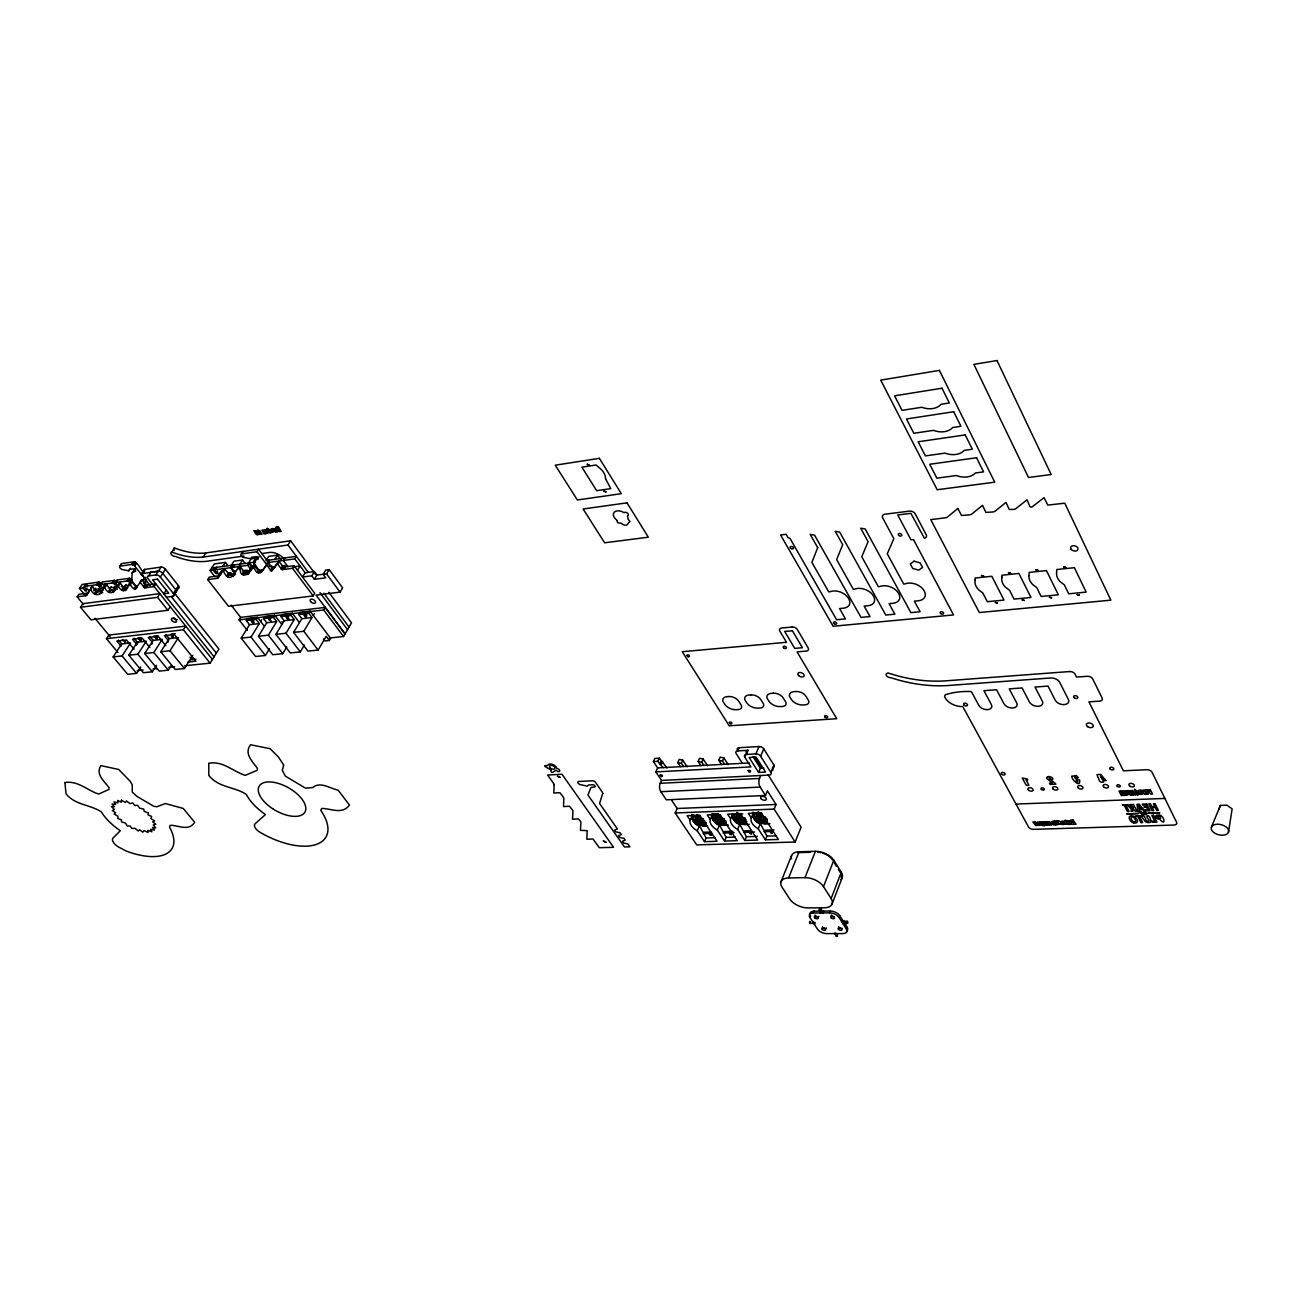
<?xml version="1.0" encoding="UTF-8"?>
<svg xmlns="http://www.w3.org/2000/svg" width="1297" height="1297" viewBox="0 0 1297 1297"><rect width="100%" height="100%" fill="white"/><g stroke="black" fill="none" stroke-linecap="round" stroke-linejoin="round"><path stroke-width="1.5" d="M143.886 583.731L143.724 577.246L134.077 565.297L131.759 564.487L119.843 566.189A2.626 1.394 33.5 0 0 120.102 568.07A2.626 1.394 33.5 0 0 122.615 569.61L128.776 570.81L130.527 568.216M145.604 584.882L141.957 579.775L140.222 582.385L144.502 587.817L154.116 586.601L155.851 583.958L145.718 584.963L145.621 577.327M251.877 619.95L256.141 619.447L259.335 623.565L249.527 624.7L246.333 620.582L247.63 618.491L251.894 618.004L253.385 619.934C249.413 624.376 257.876 623.565 251.877 619.95L253.174 617.842L257.438 617.34L264.28 626.192M269.338 620.177L270.635 617.923L269.144 615.978L264.831 616.48L263.534 618.588L266.728 622.722L276.65 621.587L273.472 617.437L269.144 617.939L271.041 621.328L267.847 618.085L263.534 618.588M288.534 616.675C282.811 617.956 293.154 622.203 286.669 615.897L287.966 613.773L292.344 613.27L299.169 622.236M697.235 830.81A13.197 7.328 23.5 0 1 690.166 820.255L687.118 815.716L699.683 815.246L717.03 841.283L704.514 841.672L697.235 830.81L699.196 826.335L695.792 823.919A13.343 7.425 23.5 0 1 692.063 818.342L692.128 815.764M305.865 613.838C301.844 618.377 310.469 617.534 304.422 613.838L305.703 611.698L310.129 611.179L330.589 638.335L329.341 640.475L324.899 640.945L323.439 638.999M150.079 585.628L141.503 573.793L158.331 571.215A3.567 1.913 33.1 0 1 162.774 573.371L175.825 589.795A3.534 1.897 32.8 0 1 175.63 592.534L175.403 592.583M719.251 825.638L715.831 823.206A13.44 7.506 23.2 0 1 712.118 817.58L712.231 815.002M739.566 824.924L736.129 822.476A13.537 7.604 22.8 0 1 732.432 816.834L732.578 814.224M128.776 570.81L129.457 569.432L133.072 568.929A1.767 0.94 33.4 0 1 135.293 569.999A1.767 0.94 33.4 0 1 135.066 571.41L132.245 572.561L131.678 580.699L136.688 586.893M760.139 824.211L756.686 821.747A13.635 7.685 22.5 0 1 753.022 816.056L753.184 813.446M847.622 923.059C838.948 917.952 843.147 925.669 847.622 923.059C848.27 919.087 845.06 923.334 847.525 923.269M257.179 569.27L253.645 564.617L254.147 560.904L257.373 559.347L258.962 556.818M98.831 590.313L100.112 589.097L97.453 592.048M1228.454 832.285A8.917 5.22 14.2 0 0 1217.332 824.227A8.917 5.22 14.2 0 0 1214.008 832.674A8.917 5.22 14.2 0 0 1228.454 832.285L1232.15 808.923L1227.027 805.21L1220.396 805.437L1211.398 827.194M114.574 588.595L115.887 587.379L112.904 590.865M133.931 570.291L135.277 569.01L133.526 571.62M229.342 574.117L230.834 572.836L229.245 575.333M246.625 571.799L249.802 570.275L247.176 574.344C233.265 579.354 246.819 551.436 233.703 575.641A4.248 2.351 32.4 0 1 232.455 576.306C223.262 582.629 224.268 559.623 218.253 577.716A4.231 2.318 32.5 0 1 217.037 578.365L207.698 579.613L228.499 606.283L313.193 595.923L314.733 593.345L294.095 565.735L283.362 567.032L278.839 561.179L271.349 571.118L267.069 565.427L268.155 562.639L261.589 571.928A4.28 2.399 32.1 0 1 260.308 572.593C252.915 575.446 254.552 556.056 248.44 573.679A4.264 2.383 32.2 0 1 247.176 574.344M255.736 558.375L257.292 557.045L255.687 559.574M810.593 922.929C809.701 925.264 808.744 920.465 810.398 921.567M814.629 922.913L813.722 923.351L813.722 921.519M736.696 812.571L738.123 813.543L737.458 812.538M758.956 812.538L757.61 812.587M846.422 929.057L847.103 927.225L844.088 922.507L843.407 924.339L846.422 929.057A7.36 3.923 21.1 0 1 842.92 933.597L826.675 933.597A7.312 3.891 21.4 0 1 817.467 929.122L809.96 917.563L810.674 915.763M842.596 923.042L842.71 920.319M842.012 922.151L838.981 917.401L839.678 915.569A7.377 3.972 21.3 0 0 830.339 911.045L821.893 911.143L821.212 912.893L822.882 911.548L820.288 908.176L818.974 909.732L820.644 909.537L820.288 908.176M1218.888 809.377L1220.396 805.437M832.026 904.139L842.158 877.793M809.96 917.563A7.344 3.94 21.5 0 1 813.349 912.975L829.642 912.861L830.339 911.045M819.947 912.926L820.644 911.11L814.046 911.159A7.344 3.94 21.5 0 0 810.041 913.477M822.995 912.91L823.708 911.094M799.098 851.74L788.592 877.939A14.526 7.895 21.9 0 0 782.091 887.261L789.792 899.064A14.462 7.814 21.8 0 0 808.015 907.916L824.308 907.77A14.543 7.895 21.5 0 0 831.118 898.578L841.299 872.2L833.793 860.235A14.494 8.041 21.5 0 0 815.408 851.318L799.098 851.74A14.397 7.977 21.8 0 0 791.494 858.809M831.118 898.578L823.514 886.629L833.793 860.235M813.349 912.975L814.046 911.159M814.435 924.437L815.132 922.637M788.592 877.939L804.983 877.631L815.408 851.318M671.635 800.281L677.164 808.501L675.17 812.976L696.7 844.882L795.126 842.029L801.108 827.194L768.132 774.909M781.037 881.684L791.575 855.566M765.392 839.84L766.932 836.111L760.399 823.579A13.635 7.685 22.6 0 1 753.444 812.797L751.255 818.002A13.489 7.587 22.5 0 0 758.226 828.783L765.392 839.84L778.378 839.467L761.323 812.879L748.272 813.381L751.255 818.002M755.081 812.668A7.636 4.313 22.6 0 0 753.703 816.121L757.302 820.806L762.604 823.465L765.246 817.094M762.604 823.465L765.976 817.272M763.317 823.644L766.024 818.991M764.03 823.773L766.722 819.072M764.744 823.854L767.402 819.12M765.425 823.903L767.402 820.709M795.126 842.029L774.147 809.085L776.044 804.48L767.419 790.878L765.489 795.499L666.301 799.811L660.822 791.689A5.95 3.307 87.1 0 1 660.222 783.291L661.519 780.437L655.796 771.91L657.644 767.905L653.396 761.566L654.823 758.453L659.346 758.194L667.08 768.002M757.302 820.806L759.961 814.451L758.178 812.571L755.503 818.926M757.87 821.244L759.961 814.451M758.469 821.65L760.528 814.889M759.118 822.039L761.128 815.294M759.766 822.395L761.761 815.683M760.464 822.72L762.425 816.024M758.226 828.783L760.399 823.579M761.161 822.995L764.533 816.883L761.874 823.255M753.703 816.121L755.032 812.943M744.851 840.456L746.407 836.743L739.825 824.292A13.521 7.604 22.8 0 1 732.837 813.592L730.633 818.764A13.392 7.506 22.9 0 0 737.636 829.464L744.851 840.456L757.675 840.083L740.506 813.673L727.617 814.176L730.633 818.764M755.227 818.472L757.853 812.068M755.875 819.412L758.55 813.057M756.313 819.899L758.972 813.527M756.783 820.353L759.442 813.997M733.989 813.754A7.587 4.264 22.9 0 0 733.129 816.899L736.745 821.552L742.711 824.357L745.435 819.736M743.424 824.487L746.115 819.834M744.121 824.568L746.132 821.455M744.802 824.616L746.78 821.455M752.99 812.1L752.373 813.559L761.679 813.219M661.519 780.437L769.218 775.071A3.713 2.156 22.6 0 0 770.856 772.477L773.952 765.117L763.755 748.823A3.729 2.189 22.8 0 0 759.021 746.537L739.112 747.704A3.696 2.156 23.1 0 0 737.345 750.023M737.912 822.379L740.587 816.056L738.009 813.835L735.318 820.158M738.544 822.768L740.587 816.056M739.193 823.125L741.219 816.445M739.89 823.433L741.884 816.802M737.636 829.464L739.825 824.292M765.489 795.499L760.139 787.084A6.128 3.21 87 0 1 759.523 778.427L760.772 775.493M740.587 823.725L743.959 817.645L741.284 823.984M741.997 824.195L745.386 818.034L742.711 824.357M724.553 841.072L717.306 830.145A13.294 7.409 23.2 0 1 710.27 819.509L707.238 814.954L719.965 814.467L737.215 840.683L724.553 841.072L726.125 837.376L719.527 825.005A13.424 7.506 23.2 0 1 712.491 814.37L712.037 813.673L711.405 815.116L720.484 814.775M770.856 772.477L760.626 756.2L763.755 748.823M734.653 819.234L736.647 814.451M734.945 819.672L737.636 813.349M735.739 820.644L738.431 814.321M736.226 821.098L738.917 814.775M736.745 821.552L739.436 815.229M737.312 821.974L739.987 815.651M758.599 772.412L749.163 757.513L756.151 757.124L765.57 772.072L758.599 772.412L760.366 768.294L753.038 756.702M714.177 814.516L712.815 817.645L717.598 823.109L724.439 825.33L725.785 822.185M724.439 825.33L726.433 822.185M655.796 771.91L750.963 766.9L744.737 757.075A3.729 2.172 23 0 1 746.326 754.432L755.875 753.897L759.021 746.537M733.129 816.899L734.475 813.738M718.895 823.838L721.586 817.548L717.079 813.689L714.323 819.931L717.079 813.689M719.559 824.162L721.586 817.548M717.306 830.145L719.527 825.005M720.257 824.438L722.267 817.872M720.954 824.697L723.661 818.407M721.667 824.908L724.375 818.618M722.38 825.07L724.391 820.353M723.077 825.2L725.104 820.482M723.758 825.281L725.785 820.563M714.647 820.417L717.354 814.127M715.02 820.904L717.727 814.613M715.441 821.374L718.165 815.083M715.928 821.828L718.635 815.554M716.447 822.282L719.154 815.991M744.737 757.075L746.521 752.957M716.998 822.703L719.705 816.413M746.326 754.432L748.11 750.298L737.717 750.914A3.713 2.156 23.1 0 0 736.145 753.541L742.387 763.333M717.598 823.109L720.305 816.818M718.23 823.482L720.937 817.207M704.514 841.672L706.103 837.992L699.472 825.703A13.327 7.425 23.5 0 1 692.403 815.148L690.166 820.255M710.27 819.509L712.491 814.37M699.505 824.86L702.228 818.618L697.721 815.375L694.981 821.633L700.185 825.151L707.027 825.962A5.853 3.259 23.5 0 0 707.611 825.913M700.185 825.151L702.909 818.893M700.883 825.395L703.606 819.137M701.58 825.605L703.623 820.92M702.293 825.767L704.336 821.082M702.974 825.897L705.017 821.212M703.655 825.994L705.017 822.865M704.32 826.027L705.681 822.898M704.968 826.027L706.314 822.898M737.717 750.914L739.112 747.704M695.403 822.103L698.143 815.845M724.569 764.29L722.478 761.063L723.872 757.886L720.175 757.124L718.781 760.301L721.472 764.452M695.873 822.557L698.613 816.316M696.392 822.995L699.132 816.753M696.959 823.417L699.683 817.175M697.543 823.822L700.283 817.58M698.175 824.195L700.899 817.953M698.824 824.552L701.564 818.294M694.981 821.633L692.76 818.407L694.138 815.278M694.317 820.709L697.024 814.419M694.608 821.147L697.332 814.905M691.95 814.451L691.317 815.878L700.283 815.537M700.818 765.57L698.126 761.436L699.537 758.291L703.201 759.053L707.546 765.733M703.882 765.408L701.79 762.214L703.201 759.053M680.439 766.673L677.731 762.571L679.158 759.442L682.789 760.188L687.151 766.835M683.47 766.511L681.363 763.333L682.789 760.188M663.302 767.597L659.703 763.982L661.13 760.869M661.275 764.533L662.686 761.42M659.703 763.982L657.919 761.307L659.346 758.194M121.334 586.536L124.382 587.136L125.047 585.79L128.614 585.304A1.751 0.924 33.2 0 1 129.749 585.547M329.487 638.011L343.559 636.503L351.519 622.852L328.838 592.275M304.422 613.838L308.848 613.319L312.026 617.534L301.844 618.701L293.608 632.401L307.924 651.11L318.105 650.073L326.212 636.324L329.341 640.475M247.338 630.423L239.102 619.869L240.642 617.372L325.239 607.401L345.051 633.925L316.03 595.096L340.041 592.145L342.603 587.833L329.179 569.594L325.742 570.048L323.148 574.344L325.725 577.846L314.377 579.289L311.783 575.819L302.541 577.019L305.152 572.755L314.393 571.539L316.971 575.009L326.585 573.906L329.179 569.594M239.102 619.869L323.699 609.979L325.239 607.401M286.669 615.897L291.063 615.394L294.241 619.561L284.189 620.728L275.921 634.346L290.252 652.926L300.32 651.905L304.373 645.063M293.608 632.401L303.806 631.282L312.026 617.534M313.307 615.394L314.328 613.692M266.728 622.722L258.427 636.276L272.792 654.726L282.73 653.704L286.799 646.911M308.848 613.319L310.129 611.179M83.511 604.532L77.155 596.863L85.634 595.728A4.069 2.091 33.6 0 0 86.721 595.112L92.233 586.341L96.61 591.659L101.377 591.286A4.086 2.124 33.5 0 0 102.479 590.654C106.954 573.987 107.213 594.35 114.752 589.487A4.102 2.14 33.4 0 0 115.855 588.854L114.12 591.464A4.102 2.14 33.4 0 1 113.001 592.081C108.689 594.82 101.944 587.33 106.273 584.461M86.721 595.112L92.168 586.39M275.921 634.346L285.989 633.244L294.241 619.561M298.667 614.502L299.947 612.379L304.373 611.86L303.093 613.984L298.667 614.502L301.844 618.701M291.063 615.394L292.344 613.27M314.377 579.289L316.971 575.009M280.995 616.561L285.372 616.043L286.653 613.935L282.292 614.438L280.995 616.561L284.189 620.728M311.783 575.819L314.393 571.539M249.527 624.7L241.21 638.156L255.59 656.493L265.399 655.488L269.484 648.727M258.427 636.276L268.382 635.173L276.65 621.587M92.784 586.601C87.807 589.795 95.394 597.155 99.642 593.864A4.086 2.124 33.5 0 0 100.744 593.248L104.554 587.022M297.467 570.226L300.077 565.946L294.176 566.74M269.144 617.939L270.441 615.832L274.753 615.329L281.611 624.23M273.472 617.437L274.753 615.329M271.867 570.956L277.25 563.741L282.049 569.659L292.522 568.297L294.095 565.735M241.21 638.156L251.034 637.086L259.335 623.565M260.632 621.474L261.654 619.788M267.847 618.085L269.144 615.978M256.141 619.447L257.438 617.34M267.879 564.957A2.707 1.524 32 0 1 267.458 562.622L294.808 558.877L296.381 556.316L266.031 560.596L268.674 556.397L277.493 555.165L281.125 560.012M280.849 568.897L282.503 566.449M246.333 620.582L250.597 620.096L251.894 618.004M282.292 569.659L283.881 567.097M283.816 569.464L285.405 566.902M243.982 556.04L206.466 561.309A64.153 35.684 33.7 0 1 175.144 556.364A2.983 1.637 33.2 0 1 171.415 554.549A2.983 1.637 33.2 0 1 171.836 552.133L177.413 554.046A64.266 35.765 33.8 0 0 203.175 557.062L287.983 545.016L290.625 540.768L315.706 574.571M277.12 563.806L278.742 561.212M277.785 564.033L279.374 561.471M284.854 557.905L283.265 560.466L287.983 566.74M114.12 591.464L119.81 582.58L123.928 587.8L126.652 587.881A4.118 2.172 33.3 0 0 127.787 587.265L126.052 589.859A4.118 2.156 33.3 0 1 124.917 590.492C120.913 591.951 115.757 584.931 119.746 582.629M184.514 665.766L210.114 663.156L218.917 649.035L173.944 592.486M274.867 559.396L277.493 555.165M270.343 570.599L271.932 568.037L268.69 562.93M256.936 572.09L258.525 569.561L254.925 564.454L248.44 573.679M258.379 572.852L259.967 570.307L261.897 570.048A4.28 2.399 32.1 0 0 263.178 569.383M260.308 572.593L261.897 570.048M267.458 562.622L269.046 560.093A2.707 1.524 32.1 0 0 269.144 562.039M261.589 571.928L268.057 562.671M253.191 567.065L254.796 564.519M253.855 567.275L255.46 564.73M126.052 589.859C135.391 571.685 128.435 583.877 137.077 586.439C135.618 593.848 126.911 582.92 131.743 580.975M248.554 563.011L251.196 558.812L258.168 557.856M242.182 574.182L243.69 571.555L240.61 566.757M233.071 571.199L235.065 570.939A2.675 1.492 32.4 0 1 232.503 569.351A2.675 1.492 32.4 0 1 232.374 567.421L247.776 565.314L249.364 562.785L252.899 567.438M257.373 559.347A1.832 1.038 32.3 0 0 257.714 557.856A1.832 1.038 32.3 0 0 255.412 556.753L251.472 557.305L250.629 558.748L244.063 557.515A2.707 1.524 32.5 0 1 241.469 555.894A2.707 1.524 32.5 0 1 241.339 553.932L256.968 551.728L258.557 549.198L268.041 561.747M160.747 651.759L170.004 650.754L178.435 637.557L169.194 638.61L160.747 651.759L175.225 669.479L184.466 668.555L192.783 655.358M243.528 574.83L245.133 572.301L248.765 571.815A4.264 2.383 32.3 0 0 250.045 571.15M190.724 659.833L192.005 657.79M245.798 573.242L247.743 570.583M246.56 573.015L248.149 570.502M254.147 560.904L256.368 557.386M254.925 559.818L256.871 557.143M253.645 564.617L255.233 562.087M233.703 575.641L235.292 573.128A4.248 2.351 32.4 0 1 234.044 573.793L228.807 574.214L224.527 568.605L218.253 577.716M239.961 566.546L238.924 569.188M226.553 576.16L228.24 573.744M232.374 567.421L233.963 564.908A2.675 1.492 32.4 0 0 234.092 566.838M241.339 553.932L242.944 551.42A2.707 1.524 32.5 0 0 242.815 552.992M144.68 653.493L153.84 652.504L162.287 639.389L153.143 640.41L144.68 653.493L159.174 671.1L168.318 670.176L171.431 665.264M228.207 575.755L230.088 573.063M227.98 576.906L230.428 572.917M239.896 564.195L242.539 560.012L244.971 563.206M232.455 576.306L234.044 573.793M135.407 589L141.957 579.775M222.808 571.183L224.413 568.67M223.457 571.393L225.062 568.88M231.288 565.379L233.946 561.212L242.539 560.012M214.962 576.808L210.033 570.453L213.178 570.032L215.886 573.533L221.074 573.89L217.864 573.258A2.659 1.475 32.5 0 1 215.318 571.685A2.659 1.475 32.5 0 1 215.156 569.772L230.363 567.697L231.968 565.184M128.825 655.212L137.855 654.239L146.334 641.188L137.304 642.21L128.825 655.212L143.319 672.705L152.349 671.797L156.532 665.28M215.886 573.533L217.491 571.037M222.744 566.546L225.402 562.395L227.834 565.557M106.451 638.691L183.363 629.791L185.73 626.094L108.851 635.076L106.451 638.691L117.962 652.537M217.037 578.365L218.626 575.852A4.215 2.318 32.5 0 0 219.858 575.203M210.033 570.453L214.378 563.936L225.402 562.395M213.178 570.032L214.783 567.535M207.698 579.613L209.303 577.116L218.626 575.852M215.156 569.772L216.761 567.275A2.659 1.475 32.6 0 0 216.437 567.762M113.147 656.914L122.08 655.942L130.559 642.972L121.642 643.977L113.147 656.914L127.657 674.294L136.574 673.386L140.757 666.901M155.089 635.887C161.006 639.372 152.803 640.118 156.726 635.838M156.597 637.735L157.91 635.708M166.373 597.139L172.923 596.296L178.289 588.433A3.534 1.897 32.8 0 0 178.483 585.693L165.481 569.27A3.551 1.913 33.1 0 0 161.039 567.113L144.648 569.415L144.551 571.264M80.527 607.272L157.504 597.333L159.936 593.621L82.976 603.656L80.527 607.272L90.952 619.804L167.897 610.287L170.312 606.574M203.175 557.062L205.85 552.927L290.625 540.768M139.184 637.702C145.086 641.172 136.931 641.902 140.838 637.654M136.072 645.387A3.291 1.686 32.4 0 1 136.736 644.463L138.325 642.031M172.923 596.296A3.534 1.897 32.7 0 0 173.409 593.507L178.483 585.693M166.162 590.167L163.762 593.848L168.821 593.199L157.472 579.256M173.409 593.507L160.342 577.068L165.481 569.27M143.464 587.103L145.215 584.477M144.859 587.833L146.593 585.206M146.237 587.654L147.971 585.028M153.743 585.822L148.069 578.754A3.551 1.897 33.1 0 1 148.523 575.917L155.883 574.911L161.039 567.113M171.836 552.133L174.544 548.031L180.121 549.928A64.169 35.83 33.9 0 0 205.85 552.927M141.422 579.662L140.222 582.385M148.523 575.917L150.971 572.236L158.331 571.215M141.373 574.279L144.47 569.496M141.389 574.474L144.648 569.415M141.551 574.895L144.162 570.615M133.964 588.66L135.699 586.049M132.181 572.885L134.726 569.172M127.301 580.943L129.035 578.349L131.954 579.775L130.219 582.369L127.301 580.943L115.546 582.564A2.594 1.362 33.4 0 0 115.79 584.396A2.594 1.362 33.4 0 0 118.286 585.92M121.788 590.005L123.539 587.395M127.771 580.943L129.505 578.349M128.014 580.991L129.749 578.397M124.382 587.136L126.101 584.542M128.29 581.056L130.008 578.462M128.549 581.153L130.284 578.559M128.825 581.267L130.559 578.673M129.084 581.413L130.819 578.819M123.166 590.735L124.901 588.125M129.343 581.575L131.078 578.981M129.603 581.753L131.321 579.159M129.83 581.948L131.564 579.354M124.917 590.492L126.652 587.881M130.624 583.812L132.375 581.186M113.034 590.589L114.947 587.768M112.855 591.173L115.352 587.509M113.001 592.081L114.752 589.487M131.759 564.487C135.666 556.462 141.162 571.377 143.935 572.642M132.229 564.487L133.98 561.877M118.627 585.433L120.362 582.823M132.489 564.519L134.239 561.909M132.748 564.584L134.499 561.99M133.024 564.681L134.775 562.071M133.299 564.811L135.05 562.201M133.575 564.957L135.326 562.347M133.834 565.119L135.585 562.509M134.077 565.297L135.828 562.687M134.321 565.492L136.072 562.882M134.71 565.914L136.461 563.303M112.353 583.002L114.087 580.424L116.989 581.818L115.255 584.412L112.353 583.002L100.728 584.59A2.578 1.346 33.5 0 0 100.988 586.406A2.578 1.346 33.5 0 0 103.468 587.93M112.807 583.002L114.541 580.424M113.05 583.034L114.784 580.456M113.309 583.115L115.06 580.521M111.234 586.568L109.499 589.146L110.148 587.8L113.682 587.314A1.735 0.908 33.3 0 1 115.563 588.06A1.735 0.908 33.3 0 1 116.114 589.503M113.585 583.196L115.32 580.618M108.332 591.805L110.067 589.211M113.86 583.326L115.595 580.748M114.12 583.455L115.855 580.878M114.379 583.618L116.114 581.04M114.622 583.796L117.281 579.97L129.035 578.349M114.849 583.99L116.584 581.413M109.694 592.518L111.445 589.924M97.162 592.567L99.188 589.487M97.859 591.789L99.593 589.227M103.971 586.26L102.171 588.935L99.058 588.319L101.782 584.315M99.642 593.864L101.377 591.286M100.744 593.248L102.479 590.654M105.154 587.265L106.905 584.671M119.843 566.189L121.61 563.595L133.51 561.877M96.529 584.752L98.28 582.191L101.15 583.585L99.415 586.163L96.529 584.752L85.051 586.325A2.562 1.329 33.6 0 0 85.326 588.141A2.562 1.329 33.6 0 0 87.791 589.649L90.774 590.248M96.983 584.752L98.961 582.24M97.486 584.866L99.221 582.304M95.508 588.287L93.773 590.848L94.405 589.519L97.891 589.049A1.735 0.908 33.5 0 1 100.047 590.086A1.735 0.908 33.5 0 1 99.869 591.448M97.761 584.963L99.496 582.402M98.021 585.077L99.756 582.515M98.28 585.223L100.031 582.645M98.54 585.385L100.274 582.807M98.783 585.547L100.517 582.985M99.01 585.741L100.761 583.18M94.308 593.799L95.962 591.108M100.728 584.59L102.463 582.013L114.087 580.424M95.589 594.399L97.324 591.821M86.623 591.156L85.213 590.654L87.029 587.995M85.634 595.728L87.385 593.167A4.053 2.091 33.6 0 0 88.472 592.551M79.474 588.433L82.197 584.444L85.715 583.958L82.992 587.946L79.474 588.433L84.597 594.626M77.155 596.863L78.906 594.302L87.385 593.167M85.051 586.325L86.802 583.78L98.28 582.191M273.391 568.459L271.932 568.037M835.835 933.143L834.166 933.337M282.665 565.978L285.145 565.508M1047.636 776.887C1049.857 775.12 1056.131 779.902 1050.878 779.335L1049.078 778.005L1055.904 784.118L1050.132 784.409L1049.435 783.145L1052.321 782.999L1046.647 778.378A2.821 1.686 17.2 0 1 1047.636 776.887M261.751 553.56L269.646 552.441A12.208 6.923 32 0 1 284.124 558.78M211.638 567.973L255.525 562.055M157.618 579.143L152.56 579.84L214.07 656.817M242.377 570.761L246.268 570.242A1.816 1.005 32.2 0 1 248.521 572.707M231.109 575.187L235.049 574.652M772.428 767.711L772.72 767.678A3.713 2.156 22.5 0 0 773.952 765.117M175.225 633.568L171.188 634.038C177.64 640.102 167.572 636.049 173.214 634.736M835.917 935.802L837.457 936.207L837.327 934.651M195.944 659.281L191.924 659.703L190.043 657.141M187.919 662.054L195.896 661.227L174.333 634.492L164.346 635.627L168.626 640.88A3.34 1.735 32.2 0 0 168.237 641.107M137.255 670.598L143.156 669.982M153.014 668.976L156.953 668.587M168.756 667.371L174.673 666.771M259.967 570.307L258.525 569.561M245.133 572.301L243.69 571.555M653.396 761.566L657.919 761.307M657.644 767.905L749.277 762.96M760.366 768.294L763.836 768.1L761.874 768.262L754.741 756.962M660.222 783.291L759.523 778.427M660.822 791.689L760.139 787.084M677.164 808.501L776.044 804.48M675.17 812.976L774.147 809.085M731.767 814.338L742.792 813.916M1016.005 804.075L1164.868 798.417M725.072 825.33L727.163 825.249A5.901 3.291 23.2 0 0 728.314 825.103M745.451 824.616L747.575 824.552A5.934 3.324 22.8 0 0 749.228 824.227M766.089 823.903L768.229 823.822A5.982 3.372 22.5 0 0 769.915 823.498M703.849 832.252L710.999 832.026M723.872 831.604L732.918 831.312M744.17 830.939L751.498 830.696M764.711 830.258L773.985 829.95M703.233 833.695L712.166 833.404M723.256 833.047L734.118 832.69M743.554 832.382L754.546 832.026M764.111 831.717L773.385 831.426M706.103 837.992L715.036 837.716M726.125 837.376L735.172 837.1M746.407 836.743L757.383 836.403M766.932 836.111L776.206 835.819M810.625 852.275L799.211 852.567A12.646 7.004 21.8 0 0 797.833 852.664M842.677 921.389L847.508 921.389M842.58 921.6L846.682 921.583M842.499 921.859L846.617 921.843M842.466 922.167L846.568 922.151M842.466 922.475L846.584 922.459M842.515 922.767L846.617 922.751M809.701 923.367L813.722 923.351M843.131 923.513L847.233 923.496M269.192 565.881A2.707 1.524 32 0 0 270.165 566.205L275.126 567.129M270.149 566.189L275.077 567.129M1137.582 794.818L1135.621 794.834L1134.389 792.451L1136.35 792.354C1139.544 799.892 1128.844 781.005 1139.074 794.04A1.637 0.973 15.5 0 1 1137.68 794.785M117.995 586.795L114.849 586.179L117.314 589.195M718.781 760.301L722.478 761.063M698.126 761.436L701.79 762.214M677.731 762.571L681.363 763.333M157.634 636.908L156.807 636.162M124.966 641.334L125.631 642.647L122.291 639.632M306.757 614.973L305.914 614.178M1158.172 817.872C1155.643 815.797 1161.447 814.97 1160.539 818.229L1159.696 818.294A2.254 1.329 15.2 0 1 1158.075 818.018M174.09 618.377L173.603 617.875A2.902 1.54 32.4 0 0 177.235 619.642M716.22 813.884L717.727 813.819M94.957 618.329L110.213 636.73M122.08 655.942L136.574 673.386M118.432 640.086L121.642 643.977M134.061 649.213L126.425 639.956L116.811 641.058L121.091 646.214A3.275 1.67 32.6 0 0 120.734 646.425M137.855 654.239L152.349 671.797M82.992 587.946L85.213 590.654M138.001 637.832L139.509 639.68M134.077 638.286L137.304 642.21M136.736 644.463L132.472 639.259L142.2 638.156L149.82 647.462M153.84 652.504L168.318 670.176M99.058 588.319L102.739 592.81M149.933 636.47L153.143 640.41M165.789 645.711L158.169 636.324L148.312 637.459L152.576 642.68A3.324 1.719 32.3 0 0 151.976 644.09M170.004 650.754L184.466 668.555M153.889 636.016L155.413 637.881M165.967 634.638L169.194 638.61M157.504 597.333L167.897 610.287M183.363 629.791L210.114 663.156M154.116 586.601L212.432 659.443M171.285 596.588L216.356 653.121M251.034 637.086L265.399 655.488M231.125 605.132L240.95 617.761M268.382 635.173L282.73 653.704M250.597 620.096L252.088 622.025M230.363 567.697L235.519 574.376M285.989 633.244L300.32 651.905M303.806 631.282L318.105 650.073M249.77 564.6L252.202 567.81M247.776 565.314L251.31 569.95M285.372 616.043L286.864 618.004M256.968 551.728L266.452 564.292M303.093 613.984L304.584 615.962M292.522 568.297L313.193 595.923M323.699 609.979L343.559 636.503M294.808 558.877L305.589 573.339M319.937 592.616L347.547 629.661M287.983 545.016L308.329 572.382M323.877 593.264L349.039 627.1M326.585 573.906L340.041 592.145M698.888 815.764L701.093 819.056M717.776 813.332L721.051 818.31M819.591 909.991L821.471 912.926M834.782 933.597L836.63 936.466M723.872 757.886L728.201 764.63M758.502 811.744L761.761 816.802M839.678 915.569L843.407 921.421M834.457 863.089L836.419 866.234M838.397 869.379L840.359 872.524M842.839 923.415L843.407 924.339M1036.87 823.984C1037.081 825.703 1041.426 826.189 1040.437 824.065C1039.951 819.655 1032.671 823.579 1038.702 823.708L1039.221 824.762L1038.297 823.952M1066.377 820.969L1068.225 824.47L1071.403 824.244L1069.912 820.855L1068.371 820.904L1069.701 823.854L1067.917 820.92C1058.676 817.661 1070.22 829.788 1066.118 821.066M1155.773 816.575L1155.87 816.964A4.28 2.513 15.2 0 0 1156.697 818.196A3.016 1.783 15.2 0 0 1159.842 819.282C1166.911 827.956 1163.96 813.219 1157.864 815.116A3.194 1.881 15.2 0 0 1155.627 816.299M755.875 753.897A3.745 2.189 22.8 0 1 760.626 756.2M737.166 823.352A13.375 7.506 22.9 0 1 732.302 815.91M757.724 822.622A13.473 7.604 22.5 0 1 752.892 815.132M716.868 824.065A13.278 7.425 23.2 0 1 711.988 816.672M696.829 824.779A13.181 7.328 23.5 0 1 691.917 817.434M737.361 819.591A13.521 7.604 22.8 0 1 736.42 818.683M734.896 816.786A13.521 7.604 22.8 0 1 733.68 813.932M754.903 815.051A13.619 7.701 22.5 0 1 754.238 813.138M754.189 814.808A13.619 7.701 22.5 0 1 753.93 813.868M717.079 820.32A13.424 7.523 23.2 0 1 716.139 819.428M714.063 816.591A13.424 7.523 23.2 0 1 713.253 813.803M746.342 752.633A3.713 2.172 23 0 1 748.11 750.298M697.04 821.05A13.327 7.425 23.5 0 1 696.1 820.158M694.025 817.337A13.327 7.425 23.5 0 1 693.328 815.473M712.815 817.645A7.539 4.215 23.3 0 1 715.182 813.835M772.607 768.327A3.713 2.156 22.6 0 1 772.347 770.531M692.76 818.407A7.474 4.167 23.6 0 1 693.538 815.31M829.642 912.861A7.393 3.972 21.3 0 1 838.981 917.401M847.103 927.225A7.36 3.923 21.1 0 1 846.406 931.149M842.304 928.344A2.059 1.102 21.1 0 1 840.034 928.149A2.059 1.102 21.1 0 1 838.77 926.625M834.522 916.849A2.059 1.119 21.3 0 1 832.35 916.395A2.059 1.119 21.3 0 1 831.312 914.985M818.942 916.347A2.059 1.102 21.5 0 1 816.818 916.817A2.059 1.102 21.5 0 1 815.051 915.082M826.416 927.922A2.043 1.086 21.4 0 1 824.292 928.393A2.043 1.086 21.4 0 1 822.541 926.674M817.823 852.161A12.727 7.069 21.5 0 1 820.952 852.632M822.541 853.069A12.727 7.069 21.5 0 1 827.097 855.08M828.459 855.939A12.727 7.069 21.5 0 1 832.479 859.96M841.283 874.6A12.678 7.004 21.3 0 1 841.137 877.421M841.299 872.2A14.429 7.96 21.4 0 1 840.894 879.496M804.983 877.631A14.607 7.96 21.6 0 1 823.514 886.629M1133.562 822.833A3.761 2.205 15.7 0 1 1132.086 822.185A5.058 2.967 15.7 0 1 1131.227 821.536L1131.016 821.358A7.96 4.685 15.7 0 1 1130.125 820.271L1129.298 818.553A7.571 4.458 15.7 0 1 1129.168 817.694L1129.379 816.818A3.421 2.01 15.7 0 1 1131.227 815.813A3.923 2.318 15.7 0 1 1132.038 815.829A3.421 2.01 15.7 0 1 1134.616 816.656A5.188 3.048 15.8 0 1 1135.637 817.483A7.944 4.669 15.8 0 1 1136.529 818.553L1137.274 820.044A7.977 4.685 15.8 0 1 1137.485 821.147L1137.437 821.52A4.864 2.853 15.8 0 1 1137.274 822.022A3.68 2.156 15.7 0 1 1136.658 822.638A3.194 1.864 15.7 0 1 1135.653 822.979A3.826 2.237 15.7 0 1 1134.875 823.028A3.226 1.897 15.7 0 1 1133.562 822.833M1133.756 817.548A2.335 1.378 15.8 0 0 1132.946 817.061L1131.454 817.061A2.351 1.378 15.7 0 0 1131.081 817.532A5.058 2.983 15.7 0 0 1131.146 818.683L1132.038 820.417A4.929 2.902 15.7 0 0 1132.881 821.293A2.335 1.362 15.7 0 0 1133.708 821.779L1135.28 821.714A2.318 1.362 15.7 0 0 1135.572 821.309M1133.773 817.532A4.799 2.821 15.8 0 1 1134.599 818.407L1135.588 820.45A4.394 2.578 15.8 0 1 1135.588 821.309M1130.903 805.486A1.621 0.957 15.7 0 0 1130.692 806.702L1133.432 807.561L1131.454 805.518A2.027 1.2 15.7 0 0 1131.016 805.567M102.285 583.131A2.578 1.346 33.5 0 1 102.463 582.013M87.061 585.579A2.562 1.329 33.6 0 1 86.802 583.78M117.281 581.445A2.594 1.362 33.4 0 1 117.281 579.97M167.994 642.307A3.34 1.735 32.2 0 1 167.913 641.837M155.883 574.911A3.567 1.913 33.1 0 1 160.342 577.068M149.852 573.777A3.551 1.897 33.2 0 1 150.971 572.236M121.415 564.73A2.61 1.394 33.6 0 1 121.61 563.595M228.921 572.577A1.8 0.989 32.4 0 1 231.19 573.663A1.8 0.989 32.4 0 1 230.882 575.106M281.627 565.46A1.832 1.038 31.9 0 1 284.238 567.551M281.903 621.733A6.825 3.745 31.2 0 1 282.276 622.138M174.122 550.447A2.983 1.637 33.2 0 1 174.544 548.031M64.899 782.561L66.05 793.861C75.307 805.275 90.466 804.594 101.361 811.873A40.791 18.888 30.7 0 0 120.313 830.712L113.001 838.073A9.728 4.41 30.6 0 0 117.849 846.617L126.133 851.01A59.581 27.415 30.8 0 0 169.485 827.064L170.231 825.297C178.451 825.151 188.6 831.734 194.68 822.282L183.266 808.453L165.335 803.54L156.759 806.766L153.759 806.28L136.72 796.277L132.245 791.981L132.213 784.701L130.089 781.183L118.659 769.445L100.793 765.619C95.346 774.617 104.538 781.313 109.061 787.701L108.964 789.419L98.734 794.056C87.385 790.554 78.144 780.372 64.899 782.561M1028.926 575.69L1028.926 576.954A16.845 11.235 16.7 0 0 1032.688 584.509L1036.757 587.622L1041.167 596.474L1058.352 594.804L1046.436 570.599L1029.153 572.399L1028.926 575.69M1146.97 790.181L1150.828 794.104L1152.514 794.04L1150.228 789.565L1146.97 790.181M269.127 529.452C271.576 533.278 276.796 533.294 269.127 529.452M1064.934 823.935C1058.822 827.081 1061.124 816.04 1064.934 823.935M262.967 530.732L265.155 533.764L264.053 533.926L261.816 530.214L263.907 529.938L266.615 533.553L265.496 533.716L263.048 530.7M617.08 520.697L617.68 522.691L621.425 523.388A4.069 2.626 26.9 0 0 625.576 525.172A4.069 2.626 26.9 0 0 628.007 523.291L630.018 521.556L627.959 519.076A7.831 5.042 27 0 0 627.375 516.174C630.245 514.666 626.354 511.083 623.889 512.574A7.831 5.042 27 0 0 614.211 512.218A7.831 5.042 27 0 0 616.869 520.129L617.08 520.697M981.521 575.495L983.645 576.095L981.521 575.495M1056.569 572.852L1056.536 574.117A17.023 11.381 16 0 0 1060.265 581.737L1064.351 584.866L1068.712 593.815L1086.173 592.113L1074.386 567.681L1056.844 569.513L1056.569 572.852M995.415 602.473L997.523 603.056L995.415 602.473M1132.929 808.436L1132.832 811.338L1131.097 811.403L1131.243 808.242A2.432 1.443 15.7 0 1 1129.444 807.301A3.826 2.27 15.7 0 1 1128.795 806.361L1128.666 805.94A2.578 1.524 15.7 0 1 1129.59 804.724A4.199 2.497 15.7 0 1 1130.773 804.578L1133.546 804.497L1136.918 811.192L1135.313 811.257L1132.929 808.436M550.82 769.834C551.014 775.201 554.014 770.969 556.008 770.256C560.174 773.904 561.601 769.526 556.705 768.327A4.799 2.659 26.2 0 0 552.198 764.29A4.799 2.659 26.2 0 0 547.82 765.57C540.346 765.149 548.128 767.921 550.82 769.834M1008.482 572.674L1010.622 573.274L1008.482 572.674M1022.231 599.879L1024.371 600.479L1022.231 599.879M554.127 784.88L553.819 793.018L559.899 792.694L563.336 797.12A4.037 2.205 25.9 0 1 563.838 798.53L563.498 806.572L569.432 806.215L572.447 809.912A4.021 2.172 25.7 0 1 572.934 811.306L572.544 819.25L578.332 818.877L580.391 821.082A4.004 2.156 25.5 0 1 580.894 822.476L580.456 830.339L587.184 830.631L586.828 839.224L593.037 839.046L599.327 847.703L613.562 847.298L561.99 774.244L547.61 775.022L553.608 783.437A4.053 2.221 26.1 0 1 554.127 784.88M1035.865 569.821L1038.038 570.421L1035.865 569.821M1049.468 597.252L1051.624 597.852L1049.468 597.252M1063.67 566.902L1065.875 567.502L1063.67 566.902M1145.737 813.576L1143.532 812.976L1145.737 813.641M1077.126 594.593L1079.299 595.193L1077.126 594.593M283.654 765.052L282.324 770.45L285.421 776.173L305.427 788.122L312.869 787.555C319.824 781.086 330.508 788.511 338.193 790.246L349.444 805.032C342.197 815.019 331.092 808.42 321.769 808.436L320.732 810.333A57.781 28.485 29.5 0 1 316.663 844.298A57.781 28.485 29.5 0 1 260.146 832.366A9.047 4.377 29.4 0 1 255.363 823.514L265.463 814.565A43.093 21.417 29.5 0 1 246.333 794.477C234.854 786.63 218.496 787.863 208.833 775.379L208.736 763.252C223.068 760.642 233.055 771.585 245.279 775.363L257.179 770.288L257.471 768.44C252.737 761.631 243.658 753.784 250.58 744.754L270.133 748.726L278.547 757.124L283.654 765.052M1048.171 821.909L1049.613 825.054C1056.05 825.751 1049.014 820.19 1048.171 821.909M1150.942 821.163L1150.812 821.714A2.853 1.686 15.5 0 1 1150.261 822.266L1149.207 822.557A4.929 2.902 15.5 0 1 1148.104 822.59L1147.748 822.557A2.983 1.751 15.5 0 1 1145.948 821.974A3.388 1.994 15.5 0 1 1145.267 821.487L1144.878 821.098A6.777 3.988 15.4 0 1 1144.262 820.223C1139.252 814.694 1144.862 813.835 1145.835 819.915A6.777 3.988 15.4 0 0 1146.24 820.579L1147.877 821.504A1.946 1.135 15.5 0 0 1148.429 821.471L1149.045 820.45A6.647 3.907 15.6 0 0 1148.834 819.915C1143.759 813.932 1150.001 814.224 1150.666 820.077A7.085 4.167 15.5 0 1 1150.893 820.758L1150.942 821.163M267.895 532.645L265.901 530.295L267.895 532.645M121.415 800.217L121.253 802.243L117.719 800.411L117.93 802.908L113.99 801.805L115.579 804.383L112.045 804.01L114.428 806.653L111.461 806.556L114.412 809.49L112.336 810.593L115.66 812.781L114.104 813.949L118.027 816.283L117.849 818.537L121.367 819.785L121.561 821.909L125.469 823.076L127.236 825.962L130.089 825.962L131.905 828.491L134.92 828.248L138.212 831.02L139.654 829.772L142.767 832.171L144.08 830.518L148.085 832.528L147.842 830.356L151.895 831.799L150.728 829.318L154.505 830.08L152.576 827.518L155.737 827.908L153.224 824.973L155.802 824.244L152.657 821.893L154.651 821.017L150.89 818.456L151.652 816.413L148.036 814.889L148.361 812.927L144.259 811.419L143.675 809.069L139.817 808.242L137.563 805.242L135.001 805.615L132.716 802.94L130.073 803.637L126.458 800.946L125.42 802.519L121.415 800.217M255.233 531.024L257.844 534.169L255.233 531.024M1071.776 776.319C1071.419 779.465 1080.92 788.673 1079.623 779.919L1076.948 780.032C1079.963 784.685 1073.543 779.286 1077.288 779.465L1076.737 778.362C1074.127 779.513 1074.046 774.358 1075.797 777.843L1078.472 777.714L1076.202 775.509L1071.776 776.319M1044.02 821.925L1045.593 825.184L1047.101 825.135L1045.755 822.217L1047.571 825.119L1049.095 825.07L1047.23 821.601L1044.02 821.925M1051.948 821.682L1053.504 824.941L1055.028 824.892L1053.699 821.958L1055.499 824.876L1057.039 824.827L1054.753 820.579L1051.948 821.682M605.553 478.788L610.79 488.629L596.652 490.688L581.883 467.179L596.069 464.991L600.689 468.93A15.515 10.133 28 0 1 605.31 476.356L605.553 478.788M1026.235 780.129L1028.926 785.269L1026.332 785.398L1022.231 778.022L1027.273 778.978L1027.743 779.837L1026.235 780.129M975.149 580.083L974.955 582.499A16.521 10.943 18 0 0 978.797 589.924L982.834 592.988L987.341 601.695L1003.991 600.073L991.816 576.273L975.085 578.024L975.149 580.083M1001.949 577.295L1001.722 579.759A16.683 11.089 17.4 0 0 1005.532 587.233L1009.585 590.33L1014.043 599.101L1030.969 597.463L1018.907 573.452L1001.916 575.22L1001.949 577.295M587.282 464.261L589.162 465.169L587.282 464.261M1148.526 790.505L1149.515 791.543L1148.526 790.505M604.062 491.06L605.91 491.952L604.062 491.06M277.055 531.3C273.44 528.9 276.683 533.78 278.174 531.3C277.785 526.501 270.619 529.273 276.261 530.197L277.039 531.365M557.532 776.173L560.158 777.454L557.532 776.173M1129.379 790.975L1131.227 795.045L1132.784 794.964L1132.249 792.937L1133.286 794.948L1134.972 794.866L1132.67 790.424L1129.379 790.975M603.397 841.007L606.072 842.288L603.397 841.007M1142.787 790.327L1144.602 794.413L1146.175 794.331L1145.656 792.305L1146.694 794.315L1148.38 794.234L1146.094 789.76L1142.787 790.327M254.147 530.7C257.73 540.363 262.432 530.262 254.147 530.7M1060.865 824.114L1057.72 824.454L1056.731 823.271L1059.292 824.017L1057.493 821.131L1057.866 822.363C1051.851 820.806 1061.854 818.845 1060.865 824.114M1131.016 791.348L1131.892 792.256L1131.016 791.348M686.94 655.261C688.545 659.93 691.739 653.656 686.94 655.261M1044.571 824.389L1042.772 824.616L1044.879 825.638L1042.042 825.541L1039.74 821.844L1043.064 821.893L1044.571 824.389M660.124 775.12C661.665 779.254 664.486 773.855 660.124 775.12M1144.424 790.7L1145.3 791.608L1144.424 790.7M1138.344 790.522L1138.312 791.057A40.839 24.432 14.7 0 0 1139.69 793.732A1.686 1.005 15.5 0 0 1141.068 794.542L1143.5 793.553A39.721 23.654 16.1 0 0 1142.122 790.878A1.686 1.005 15.4 0 0 1140.728 790.051L1138.344 790.522M264.831 529.987C267.344 537.493 271.543 529.419 264.831 529.987M602.667 793.488L599.571 803.492L617.404 828.945L614.616 830.064L615.897 831.896L620.079 832.771L621.328 834.555L618.539 835.673L619.82 837.489L623.987 838.365L625.235 840.148L622.447 841.234L623.711 843.05L627.878 843.942L629.888 846.828L624.473 846.973L587.963 795.029L590.638 788.203A4.15 2.302 25.4 0 1 592.518 787.166L594.334 787.084A1.751 0.973 25.5 0 0 594.966 785.852A1.751 0.973 25.5 0 0 592.729 784.766L588.449 784.977L587.298 786.16L580.57 784.685A2.594 1.427 25.7 0 1 578.105 783.161A2.594 1.427 25.7 0 1 578.316 781.507L592.421 780.778A2.351 1.297 25.5 0 1 595.404 782.237L602.457 792.37A2.335 1.297 25.3 0 1 602.667 793.488M729.4 722.364C730.941 726.823 734.118 720.905 729.4 722.364M709.508 834.506L711.096 835.284L709.508 834.506M748.126 770.58C749.261 774.633 753.022 769.721 748.288 770.402M729.611 833.874L731.216 834.636L729.611 833.874M749.974 833.209L751.579 833.987L750.071 833.112M770.596 832.544L772.218 833.339L770.596 832.544M817.694 547.658L811.906 562.412L828.718 591.87L829.999 591.74A12.224 7.895 21.7 0 1 848.919 599.117A11.608 7.49 21.6 0 1 843.812 608.163L839.581 608.552L845.449 618.912L836.614 619.755L789.922 538.287L788.057 537.688L786.112 534.283L780.567 534.964L833.128 626.256L953.554 614.94L913.477 539.568L910.997 539.844L897.751 514.974L910.867 513.336L924.421 538.255A4.41 2.967 19.8 0 0 926.204 534.737L915.179 513.807A4.426 3.016 20.1 0 0 909.554 511.115L884.862 514.228A4.394 2.983 20.7 0 0 882.673 517.876L893.86 538.644L887.278 553.819L903.701 584.039L904.998 583.909A12.548 8.22 19.9 0 1 924.437 591.432A11.916 7.798 19.9 0 1 918.779 600.722L914.353 601.143L920.124 611.746L910.883 612.638L865.18 528.965L860.705 528.219L868.082 541.692L861.775 556.737L878.328 586.682L879.642 586.552A12.435 8.106 20.5 0 1 898.902 594.042A11.819 7.701 20.5 0 1 893.438 603.235L889.077 603.64L894.865 614.178L885.77 615.054L839.694 532.078L835.268 531.348L842.693 544.691L836.662 559.591L853.329 589.308L854.642 589.162A12.338 7.993 21.1 0 1 873.724 596.604A11.705 7.587 21.1 0 1 868.439 605.715L864.142 606.121L869.979 616.561L861.013 617.421L814.581 535.142L810.203 534.413L817.694 547.658M259.886 531.073L262.075 534.218L260.973 534.38L257.665 529.987L259.886 531.073M1141.879 793.764L1139.966 790.765L1141.879 793.764M254.082 566.059L252.493 568.572L250.483 568.848L252.056 566.335L254.082 566.059M1063.427 823.984L1061.919 821.698L1063.394 824.033M1042.966 824.162L1041.669 822.363L1042.934 824.227M1051.235 824.357L1050.246 823.352L1051.235 824.357M957.802 508.489L947.588 516.952A5.237 3.583 19.2 0 1 945.416 517.811L930.76 519.611L979.3 612.524L1110.848 600.171L1064.772 503.187L1047.765 505.1L1044.085 497.659L1031.699 507.24L1029.883 506.657L1027.094 499.783L1015.94 508.554A5.366 3.713 17.4 0 1 1013.654 509.445L1009.196 509.413L1006.018 502.409L995.156 511.115A5.318 3.664 18 0 1 992.886 511.991L985.882 512.396L982.542 505.344L971.891 513.969A5.285 3.632 18.6 0 1 969.67 514.844L961.563 515.493L957.802 508.489M914.012 561.179L910.299 563.968L912.715 568.443L918.811 570.145L922.524 567.373L920.124 562.882L914.012 561.179M997.004 360.534L973.885 364.376L1028.505 477.491L1051.17 474.524L997.004 360.534M939.401 370.391L880.712 380.134L937.18 489.731L994.734 482.176L939.401 370.391M942.011 388.208L894.59 395.828L902.047 410.355L921.778 407.274A17.347 12.548 20 0 0 941.038 404.275L949.339 402.978L942.011 388.208M599.376 458.327L555.246 465.201L577.376 499.977L621.328 493.687L599.376 458.327M953.7 411.733L906.473 418.98L913.818 433.295L933.483 430.361A17.25 12.354 19.6 0 0 952.663 427.507L960.931 426.291L953.7 411.733M267.749 528.479L266.598 528.641L267.749 528.479M276.747 527.133L275.515 527.312L279.422 531.673L281.19 531.413L278.563 526.858L277.331 527.052L279.341 530.197L276.747 527.133M268.349 529.273L267.198 529.452L269.906 533.067L271.057 532.905L268.349 529.273M273.035 528.576L271.203 528.771L275.742 532.208L273.035 528.576M259.967 533.537L259.124 533.667L260.632 534.429L259.967 533.537M965.227 434.917L918.179 441.791L925.426 455.896L945.01 453.123A17.137 12.143 19.2 0 0 964.109 450.416L972.345 449.248L965.227 434.917M627.002 502.847L583.115 508.991L604.629 542.795L648.322 537.185L627.002 502.847M976.576 457.76L929.722 464.261L936.856 478.171L956.359 475.545A17.039 11.949 18.8 0 0 975.393 472.983L983.58 471.881L976.576 457.76M792.143 627.018L781.669 628.024A4.037 2.545 22.8 0 0 779.854 631.153L786.501 642.291L682.271 651.71L729.222 725.801L836.727 718.716L797.055 651.888L806.345 651.078A4.037 2.529 22.2 0 0 808.193 647.997L797.315 629.499A4.053 2.562 22.5 0 0 792.143 627.018M792.386 630.764L784.701 631.477L794.753 648.403L802.405 647.722L792.386 630.764M728.963 696.521L726.936 696.684A8.074 4.848 23.5 0 0 722.932 701.385L724.893 704.482A8.966 5.366 23.5 0 0 736.096 709.718L738.35 709.556A6.323 3.794 23.4 0 0 741.284 705.309L738.868 701.45A7.685 4.604 23.5 0 0 728.963 696.521M750.995 694.868L748.936 695.03A8.139 4.896 23.1 0 0 744.835 699.764L746.78 702.893A9.03 5.447 23.1 0 0 758.064 708.162L760.35 708A6.372 3.842 23 0 0 763.366 703.704L760.966 699.829A7.75 4.669 23.1 0 0 750.995 694.868M773.32 693.198L771.261 693.36A8.204 4.961 22.7 0 0 767.03 698.126L768.959 701.272A9.111 5.512 22.6 0 0 780.34 706.589L782.658 706.427A6.42 3.891 22.6 0 0 785.755 702.099L783.372 698.175A7.814 4.734 22.6 0 0 773.32 693.198M795.969 691.496L793.877 691.658A8.268 5.026 22.2 0 0 789.549 696.473L791.462 699.65A9.176 5.577 22.2 0 0 802.924 704.984L805.275 704.822A6.469 3.94 22.1 0 0 808.469 700.461L806.102 696.521A7.879 4.799 22.2 0 0 795.969 691.496M1069.62 671.554L948.61 680.617A109.499 71.124 20.1 0 1 898.237 676.029L888.105 673.03A3.405 2.124 20.4 0 0 886.402 675.575A3.405 2.124 20.4 0 0 890.715 677.65A109.353 70.865 20 0 0 951.155 685.286L1050.651 677.974A7.198 4.54 16.8 0 1 1059.503 681.995L1068.371 699.456A7.15 4.475 16.7 0 1 1064.237 704.611A7.15 4.475 16.7 0 1 1055.304 700.331L1048.008 686.097L1035.006 687.037L1042.334 701.207A7.069 4.41 17.2 0 1 1038.313 706.314A7.069 4.41 17.2 0 1 1029.445 702.066L1022.101 687.945L1009.277 688.869L1016.67 702.925A7.004 4.361 17.8 0 1 1012.779 708A7.004 4.361 17.8 0 1 1003.975 703.768L996.55 689.761L983.92 690.669L991.378 704.611A6.939 4.313 18.3 0 1 987.617 709.637A6.939 4.313 18.3 0 1 978.878 705.455L971.372 691.56A66.86 40.791 18.4 0 0 946.518 694.414A4.037 2.513 19.1 0 0 944.913 697.267A14.218 8.836 18.9 0 0 962.763 706.541L1028.489 826.935A3.988 2.318 17.7 0 0 1033.482 829.35L1173.947 825.054A4.215 2.481 15 0 0 1176.574 822.298L1152.076 772.282A4.28 2.578 15.2 0 0 1146.759 769.721L1123.397 770.807L1088.913 701.839L1099.532 701.142A4.345 2.724 15.9 0 0 1102.126 698.013L1092.674 678.915A4.361 2.772 16 0 0 1087.21 676.288L1076.526 677.083L1075.067 674.164A4.345 2.756 16.4 0 0 1069.62 671.554M1100.537 774.471L1096.97 774.649L1099.483 780.924L1100.942 782.204L1103.65 782.075L1102.953 780.745L1106.163 780.567L1100.537 774.471M1103.455 779.384L1102.272 779.448L1100.569 776.238L1103.455 779.384M1121.143 790.975L1118.971 791.089L1121.289 795.515L1122.748 795.45L1121.192 792.451L1123.332 795.418L1124.369 795.369L1123.445 792.418L1124.985 795.337L1126.445 795.272L1124.126 790.83L1121.97 790.943L1122.602 793.034L1121.143 790.975M1127.79 790.651L1125.374 790.781L1126.72 795.256L1128.698 794.348L1130.952 795.061L1127.79 790.651M1128.325 793.553L1127.028 791.705L1128.325 793.553M1127.498 804.691L1122.181 804.886L1124.515 805.794L1127.417 811.533L1129.055 811.468L1126.153 805.729L1128.001 805.664L1127.498 804.691M1139.123 804.27L1136.983 804.351L1137.939 811.16L1139.69 811.095L1139.463 809.668L1142.057 809.571L1144.959 810.917L1139.123 804.27M1146.726 803.994L1142.268 804.156L1142.77 805.161L1145.608 805.064L1146.499 806.847L1143.889 806.945L1146.97 807.788L1147.958 809.782L1144.992 809.879L1145.494 810.901L1150.082 810.738L1146.726 803.994M1150.423 803.848L1148.753 803.913L1152.109 810.674L1153.779 810.609L1152.287 807.626L1155.27 807.512L1156.762 810.512L1158.432 810.447L1155.092 803.686L1153.406 803.735L1154.768 806.491L1151.785 806.588L1150.423 803.848M1138.653 805.388L1139.22 808.761L1141.409 808.68L1138.653 805.388M1141.441 812.133L1139.09 812.214L1142.673 814.565L1141.441 812.133M1138.426 813.495L1126.834 813.9L1138.426 813.495M1159.583 812.781L1147.845 813.187L1159.631 812.879M1141.117 815.683L1135.621 815.862L1138.02 816.786L1140.971 822.655L1142.657 822.606L1139.706 816.737L1141.619 816.672L1141.117 815.683M1153.536 815.262L1151.785 815.327L1154.687 821.131L1151.882 821.228L1152.417 822.298L1156.956 822.152L1153.536 815.262M1072.959 819.98L1070.641 820.061L1071.971 824.341L1076.04 824.227L1072.959 819.98M1035.282 821.99L1032.85 822.006L1035.654 825.492L1037.162 825.443L1035.282 821.99M1073.494 822.752L1072.23 820.969L1073.494 822.752M273.391 809.198L270.603 807.301A26.297 13.067 29.5 0 1 268.819 781.913A26.297 13.067 29.5 0 1 305.67 806.88A26.297 13.067 29.5 0 1 273.391 809.198M761.323 798.92A3.064 1.751 22.6 0 0 766.268 799.617A3.064 1.751 22.6 0 0 762.976 796.342A3.064 1.751 22.6 0 0 761.323 798.92M838.511 929.398A2.059 1.102 21.1 0 0 841.866 929.965A2.059 1.102 21.1 0 0 839.71 927.841A2.059 1.102 21.1 0 0 838.511 929.398M822.282 929.43A2.043 1.086 21.4 0 0 825.605 929.998A2.043 1.086 21.4 0 0 823.449 927.89A2.043 1.086 21.4 0 0 822.282 929.43M814.792 917.871A2.059 1.102 21.5 0 0 818.115 918.422A2.059 1.102 21.5 0 0 815.959 916.298A2.059 1.102 21.5 0 0 814.792 917.871M831.053 917.773A2.075 1.119 21.3 0 0 834.425 918.341A2.075 1.119 21.3 0 0 832.252 916.201A2.075 1.119 21.3 0 0 831.053 917.773M798.579 675.526A3.324 2.043 22.2 0 0 803.978 676.159A3.324 2.043 22.2 0 0 800.444 672.495A3.324 2.043 22.2 0 0 798.579 675.526M824.957 717.063A1.637 0.989 21.6 0 0 827.616 717.403A1.637 0.989 21.6 0 0 825.897 715.604A1.637 0.989 21.6 0 0 824.957 717.063M783.583 647.819A1.67 1.038 22.7 0 0 786.306 648.127A1.67 1.038 22.7 0 0 784.507 646.246A1.67 1.038 22.7 0 0 783.583 647.819M1028.359 789.954A2.707 1.605 17.6 0 0 1032.882 790.57A2.707 1.605 17.6 0 0 1030.223 787.701A2.707 1.605 17.6 0 0 1028.359 789.954M1053.067 788.916A2.74 1.637 17.1 0 0 1057.655 789.533A2.74 1.637 17.1 0 0 1054.996 786.647A2.74 1.637 17.1 0 0 1053.067 788.916M1078.601 788.284A2.756 1.654 16.6 0 0 1082.995 788.106A2.756 1.654 16.6 0 0 1079.428 785.544A2.756 1.654 16.6 0 0 1078.601 788.284M1104.039 787.23A2.789 1.67 16.1 0 0 1108.481 787.036A2.789 1.67 16.1 0 0 1104.898 784.458A2.789 1.67 16.1 0 0 1104.039 787.23M1129.833 786.144A2.821 1.686 15.6 0 0 1134.34 785.966A2.821 1.686 15.6 0 0 1130.741 783.372A2.821 1.686 15.6 0 0 1129.833 786.144M1087.567 726.628A3.567 2.205 16.2 0 0 1093.241 726.288A3.567 2.205 16.2 0 0 1088.637 722.964A3.567 2.205 16.2 0 0 1087.567 726.628M1117.366 786.404A1.751 1.054 15.9 0 0 1120.235 786.468A1.751 1.054 15.9 0 0 1118.176 784.766A1.751 1.054 15.9 0 0 1117.366 786.404M1041.475 789.5A1.702 1.005 17.4 0 0 1044.247 789.549A1.702 1.005 17.4 0 0 1042.204 787.879A1.702 1.005 17.4 0 0 1041.475 789.5M1110.41 769.332A2.108 1.281 15.9 0 0 1113.783 769.17A2.108 1.281 15.9 0 0 1111.075 767.224A2.108 1.281 15.9 0 0 1110.41 769.332M1001.576 774.082A2.027 1.216 18.1 0 0 1004.964 774.536A2.027 1.216 18.1 0 0 1002.938 772.38A2.027 1.216 18.1 0 0 1001.576 774.082M963.914 705.017A2.075 1.281 18.7 0 0 967.351 705.422A2.075 1.281 18.7 0 0 965.26 703.169A2.075 1.281 18.7 0 0 963.914 705.017M1074.013 697.591A2.156 1.346 16.4 0 0 1077.645 697.997A2.156 1.346 16.4 0 0 1075.553 695.678A2.156 1.346 16.4 0 0 1074.013 697.591M1143.176 813.965A2.108 1.248 15.5 0 0 1146.613 813.949A2.108 1.248 15.5 0 0 1144.019 811.971A2.108 1.248 15.5 0 0 1143.176 813.965M550.106 767.662A2.918 1.621 26.2 0 0 554.776 768.732A2.918 1.621 26.2 0 0 551.906 765.441A2.918 1.621 26.2 0 0 550.106 767.662M171.901 620.485A2.918 1.54 32.4 0 0 176.343 621.879A2.918 1.54 32.4 0 0 173.539 618.377A2.918 1.54 32.4 0 0 171.901 620.485M940.487 613.4A1.783 1.167 19.2 0 0 943.454 613.708A1.783 1.167 19.2 0 0 941.638 611.714A1.783 1.167 19.2 0 0 940.487 613.4M833.809 623.517A1.719 1.102 21.7 0 0 836.614 623.808A1.719 1.102 21.7 0 0 834.798 621.879A1.719 1.102 21.7 0 0 833.809 623.517M790.505 548.209A1.751 1.151 23 0 0 793.375 548.469A1.751 1.151 23 0 0 791.478 546.442A1.751 1.151 23 0 0 790.505 548.209M898.643 535.321A1.832 1.232 20.4 0 0 901.658 535.58A1.832 1.232 20.4 0 0 899.761 533.489A1.832 1.232 20.4 0 0 898.643 535.321M1071.257 549.425A3.826 2.594 15.8 0 0 1077.726 549.993A3.826 2.594 15.8 0 0 1074.013 545.68A3.826 2.594 15.8 0 0 1071.257 549.425M310.599 601.516A3.032 1.702 31.1 0 0 315.333 602.959A3.032 1.702 31.1 0 0 312.577 599.279A3.032 1.702 31.1 0 0 310.599 601.516"/></g></svg>
